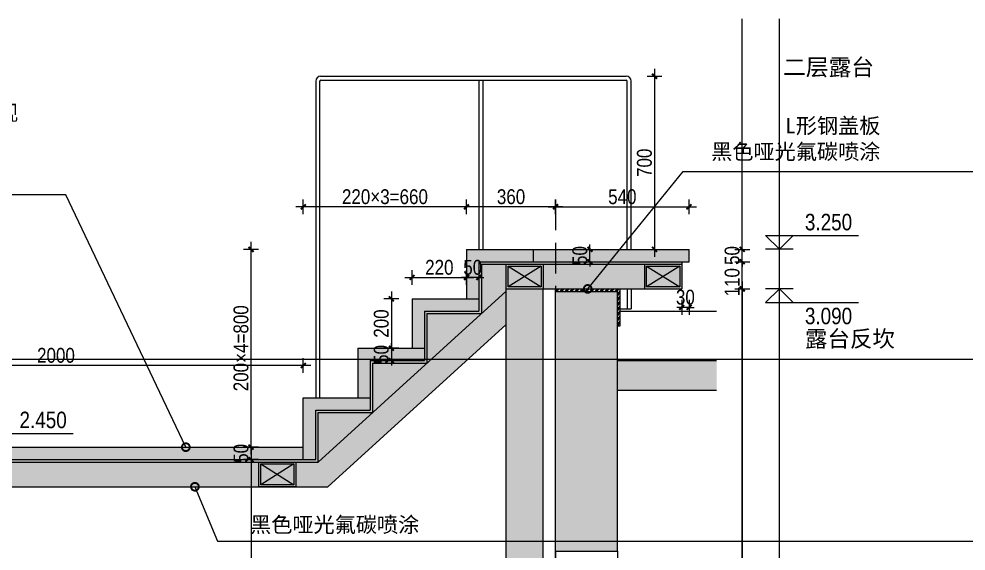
# Model space of a CAD drawing. Extents: x 9928 to 93764, y -101273 to -34887.
# Drawn here: x 80003 to 83833, y -73064 to -70912 of the extents above; entities that cross this region are included whole.
import ezdxf
from ezdxf import colors
from ezdxf.entities.mleader import LeaderData, LeaderLine
from ezdxf.math import Vec2, Vec3

# ---------------------------------------------------------------- set-up
doc = ezdxf.new("R2010")
doc.units = 0
doc.header["$LTSCALE"] = 1000
doc.header["$MEASUREMENT"] = 0
doc.linetypes.add('CENTER', pattern=[2, 1.25, -0.25, 0.25, -0.25])
doc.linetypes.add('DASH', pattern=[0.35, 0.25, -0.1])
for name, color, linetype in [('A', 163, 'CENTER'), ('A-ANNO-DIMS', 6, 'Continuous'), ('A-ANNO-NOTE', 4, 'Continuous'), ('A-ANNO-SYMB', 4, 'Continuous'), ('A-DETL-144', 144, 'Continuous'), ('A-DETL-42', 42, 'Continuous'), ('A-DETL-PATT-251', 251, 'Continuous'), ('A-FLOR-HRAL', 42, 'Continuous'), ('A-FURN-PATT-251', 251, 'Continuous'), ('A-SECT-005', 5, 'Continuous'), ('A-SECT-146', 216, 'Continuous')]:
    doc.layers.add(name, color=color, linetype=linetype)
doc.layers.add('A-ANNO-NPLT', color=250, linetype='Continuous', plot=False)
doc.styles.add('DIM', font='ARIALN.TTF')
doc.styles.add('EN', font='ARIALN.TTF')
doc.dimstyles.new('DIM20', dxfattribs={"dimscale": 20, "dimtxt": 3, "dimasz": 1, "dimexe": 1.5, "dimexo": 1.5, "dimgap": 0.5, "dimtad": 1, "dimdec": 0, "dimzin": 3, "dimdsep": 46, "dimtxsty": 'DIM', "dimblk": 'ARCHTICK', "dimcen": 2.5, "dimdle": 1.5, "dimclrd": 256, "dimclre": 8, "dimclrt": 256, "dimadec": 0, "dimazin": 0, "dimtfac": 1, "dimtdec": 0, "dimtix": 1, "dimtmove": 2, "dimatfit": 3, "dimfxl": 1.5, "dimfxlon": 1, "dimtolj": 1, "dimtzin": 3, "dimlwe": 5, "dimarcsym": 0})

# ---------------------------------------------------------------- blocks, each defined once
blk = doc.blocks.new('TAG-PLAN-ELEV')
blk.add_line((-1.66, 0), (9.6, 0))
for points in [[(-1.66, 0), (0, -1.66), (1.66, 0)], [(1.66, -1.66), (-1.66, -1.66)]]:
    blk.add_lwpolyline(points)
at = {"style": 'EN'}
for tag, p in [('LEVEL', (2.45, 0.65)), ('NAME', (2.45, -2.51))]:
    blk.add_attdef(tag, p, '', height=2, dxfattribs=at)
blk = doc.blocks.new('_ArchTick')
at = {"color": 0, "linetype": 'ByBlock', "const_width": 0.4}
blk.add_lwpolyline([(-0.5, -0.5), (0.5, 0.5)], dxfattribs=at)
blk = doc.blocks.new('*D123')
at = {"layer": 'A-ANNO-DIMS', "lineweight": -2, "transparency": 16777216}
blk.add_line((82927.7, -72034.1), (82927.7, -71864.1), dxfattribs=at)
at = {"layer": 'A-ANNO-DIMS', "color": 8, "lineweight": 5, "transparency": 16777216}
for p, q in [((82897.7, -71894.1), (82957.7, -71894.1)), ((82897.7, -72004.1), (82957.7, -72004.1))]:
    blk.add_line(p, q, dxfattribs=at)
at = {"layer": 'Defpoints', "color": 0, "transparency": 16777216}
for p in [(82712.7, -71894.1), (82927.7, -71894.1), (82682.7, -72004.1)]:
    blk.add_point(p, dxfattribs=at)
at = {"layer": 'A-ANNO-DIMS', "lineweight": -2, "transparency": 16777216, "xscale": 20, "yscale": 20, "zscale": 20}
for p, rotation in [((82927.7, -71894.1), 90), ((82927.7, -72004.1), 270)]:
    blk.add_blockref('_ArchTick', p, dxfattribs=dict(at, rotation=rotation))
at = {"layer": 'A-ANNO-DIMS', "transparency": 16777216, "insert": (82887, -71977.2), "char_height": 60, "attachment_point": 5, "rotation": 90, "style": 'DIM'}
blk.add_mtext('\\A1;110', dxfattribs=at)
blk = doc.blocks.new('*D124')
at = {"layer": 'A-ANNO-DIMS', "color": 8, "lineweight": 5, "transparency": 16777216}
for p, q in [((82897.7, -71844.1), (82957.7, -71844.1)), ((82897.7, -71894.1), (82957.7, -71894.1))]:
    blk.add_line(p, q, dxfattribs=at)
at = {"layer": 'A-ANNO-DIMS', "lineweight": -2, "transparency": 16777216}
for p, q in [((82927.7, -71844.1), (82927.7, -71824.1)), ((82927.7, -71894.1), (82927.7, -71844.1)), ((82927.7, -71894.1), (82927.7, -71914.1))]:
    blk.add_line(p, q, dxfattribs=at)
at = {"layer": 'Defpoints', "color": 0, "transparency": 16777216}
for p in [(82712.7, -71844.1), (82927.7, -71844.1), (82712.7, -71894.1)]:
    blk.add_point(p, dxfattribs=at)
at = {"layer": 'A-ANNO-DIMS', "lineweight": -2, "transparency": 16777216, "xscale": 20, "yscale": 20, "zscale": 20}
for p, rotation in [((82927.7, -71844.1), 270), ((82927.7, -71894.1), 90)]:
    blk.add_blockref('_ArchTick', p, dxfattribs=dict(at, rotation=rotation))
at = {"layer": 'A-ANNO-DIMS', "transparency": 16777216, "insert": (82887, -71869.1), "char_height": 60, "attachment_point": 5, "rotation": 90, "style": 'DIM'}
blk.add_mtext('\\A1;50', dxfattribs=at)
blk = doc.blocks.new('*D125')
at = {"layer": 'A-ANNO-DIMS', "color": 8, "lineweight": 5, "transparency": 16777216}
for p, q in [((82897.7, -72004.1), (82957.7, -72004.1)), ((82897.7, -75094.1), (82957.7, -75094.1))]:
    blk.add_line(p, q, dxfattribs=at)
at = {"layer": 'A-ANNO-DIMS', "lineweight": -2, "transparency": 16777216}
blk.add_line((82927.7, -71974.1), (82927.7, -75124.1), dxfattribs=at)
at = {"layer": 'Defpoints', "color": 0, "transparency": 16777216}
for p in [(82682.7, -72004.1), (82519.1, -75094.1), (82927.7, -75094.1)]:
    blk.add_point(p, dxfattribs=at)
at = {"layer": 'A-ANNO-DIMS', "lineweight": -2, "transparency": 16777216, "xscale": 20, "yscale": 20, "zscale": 20}
for p, rotation in [((82927.7, -72004.1), 90), ((82927.7, -75094.1), 270)]:
    blk.add_blockref('_ArchTick', p, dxfattribs=dict(at, rotation=rotation))
at = {"layer": 'A-ANNO-DIMS', "transparency": 16777216, "insert": (82887, -73549.1), "char_height": 60, "attachment_point": 5, "rotation": 90, "style": 'DIM'}
blk.add_mtext('\\A1;3090', dxfattribs=at)
blk = doc.blocks.new('*D128')
at = {"layer": 'A-ANNO-DIMS', "color": 8, "lineweight": 5, "transparency": 16777216}
for p, q in [((80971.4, -71844.1), (80911.4, -71844.1)), ((80971.4, -72644.1), (80911.4, -72644.1))]:
    blk.add_line(p, q, dxfattribs=at)
at = {"layer": 'A-ANNO-DIMS', "lineweight": -2, "transparency": 16777216}
blk.add_line((80941.4, -72674.1), (80941.4, -71814.1), dxfattribs=at)
at = {"layer": 'Defpoints', "color": 0, "transparency": 16777216}
for p in [(80941.4, -71844.1), (81812.7, -71844.1), (81152.7, -72644.1)]:
    blk.add_point(p, dxfattribs=at)
at = {"layer": 'A-ANNO-DIMS', "lineweight": -2, "transparency": 16777216, "xscale": 20, "yscale": 20, "zscale": 20}
for p, rotation in [((80941.4, -71844.1), 90), ((80941.4, -72644.1), 270)]:
    blk.add_blockref('_ArchTick', p, dxfattribs=dict(at, rotation=rotation))
at = {"layer": 'A-ANNO-DIMS', "transparency": 16777216, "insert": (80900.8, -72244.1), "char_height": 60, "attachment_point": 5, "rotation": 90, "style": 'DIM'}
blk.add_mtext('\\A1;200×4=800', dxfattribs=at)
blk = doc.blocks.new('*D129')
at = {"layer": 'A-ANNO-DIMS', "lineweight": -2, "transparency": 16777216}
blk.add_line((81508.8, -72014.1), (81508.8, -72274.1), dxfattribs=at)
at = {"layer": 'A-ANNO-DIMS', "color": 8, "lineweight": 5, "transparency": 16777216}
for p, q in [((81538.8, -72044.1), (81478.8, -72044.1)), ((81538.8, -72244.1), (81478.8, -72244.1))]:
    blk.add_line(p, q, dxfattribs=at)
at = {"layer": 'Defpoints', "color": 0, "transparency": 16777216}
for p in [(81592.7, -72044.1), (81508.8, -72244.1), (81592.7, -72244.1)]:
    blk.add_point(p, dxfattribs=at)
at = {"layer": 'A-ANNO-DIMS', "lineweight": -2, "transparency": 16777216, "xscale": 20, "yscale": 20, "zscale": 20}
for p, rotation in [((81508.8, -72044.1), 90), ((81508.8, -72244.1), 270)]:
    blk.add_blockref('_ArchTick', p, dxfattribs=dict(at, rotation=rotation))
at = {"layer": 'A-ANNO-DIMS', "transparency": 16777216, "insert": (81468.1, -72144.1), "char_height": 60, "attachment_point": 5, "rotation": 90, "style": 'DIM'}
blk.add_mtext('\\A1;200', dxfattribs=at)
blk = doc.blocks.new('*D130')
at = {"layer": 'A-ANNO-DIMS', "color": 8, "lineweight": 5, "transparency": 16777216}
for p, q in [((81592.7, -71987.7), (81592.7, -71927.7)), ((81812.7, -71987.7), (81812.7, -71927.7))]:
    blk.add_line(p, q, dxfattribs=at)
at = {"layer": 'A-ANNO-DIMS', "lineweight": -2, "transparency": 16777216}
blk.add_line((81562.7, -71957.7), (81842.7, -71957.7), dxfattribs=at)
at = {"layer": 'Defpoints', "color": 0, "transparency": 16777216}
for p in [(81812.7, -71957.7), (81592.7, -72044.1), (81812.7, -72044.1)]:
    blk.add_point(p, dxfattribs=at)
at = {"layer": 'A-ANNO-DIMS', "lineweight": -2, "transparency": 16777216, "xscale": 20, "yscale": 20, "zscale": 20, "rotation": 180}
blk.add_blockref('_ArchTick', (81592.7, -71957.7), dxfattribs=at)
at = {"layer": 'A-ANNO-DIMS', "lineweight": -2, "transparency": 16777216, "xscale": 20, "yscale": 20, "zscale": 20}
blk.add_blockref('_ArchTick', (81812.7, -71957.7), dxfattribs=at)
at = {"layer": 'A-ANNO-DIMS', "transparency": 16777216, "insert": (81702.7, -71917.1), "char_height": 60, "attachment_point": 5, "style": 'DIM'}
blk.add_mtext('\\A1;220', dxfattribs=at)
blk = doc.blocks.new('*D35')
at = {"layer": 'A-ANNO-DIMS', "color": 8, "lineweight": 5, "transparency": 16777216}
for p, q in [((80971.4, -72694.1), (80911.4, -72694.1)), ((80971.4, -75044.1), (80911.4, -75044.1))]:
    blk.add_line(p, q, dxfattribs=at)
at = {"layer": 'A-ANNO-DIMS', "lineweight": -2, "transparency": 16777216}
blk.add_line((80941.4, -72664.1), (80941.4, -75074.1), dxfattribs=at)
at = {"layer": 'Defpoints', "color": 0, "transparency": 16777216}
for p in [(81152.7, -72694.1), (80941.4, -75044.1), (81152.7, -75044.1)]:
    blk.add_point(p, dxfattribs=at)
at = {"layer": 'A-ANNO-DIMS', "lineweight": -2, "transparency": 16777216, "xscale": 20, "yscale": 20, "zscale": 20}
for p, rotation in [((80941.4, -72694.1), 90), ((80941.4, -75044.1), 270)]:
    blk.add_blockref('_ArchTick', p, dxfattribs=dict(at, rotation=rotation))
at = {"layer": 'A-ANNO-DIMS', "transparency": 16777216, "insert": (80900.8, -73869.1), "char_height": 60, "attachment_point": 5, "rotation": 90, "style": 'DIM'}
blk.add_mtext('\\A1;2350', dxfattribs=at)
blk = doc.blocks.new('*D132')
at = {"layer": 'A-ANNO-DIMS', "color": 8, "lineweight": 5, "transparency": 16777216}
for p, q in [((82172.7, -71702.2), (82172.7, -71642.2)), ((82712.7, -71702.2), (82712.7, -71642.2))]:
    blk.add_line(p, q, dxfattribs=at)
at = {"layer": 'A-ANNO-DIMS', "lineweight": -2, "transparency": 16777216}
blk.add_line((82142.7, -71672.2), (82742.7, -71672.2), dxfattribs=at)
at = {"layer": 'Defpoints', "color": 0, "transparency": 16777216}
for p in [(82712.7, -71672.2), (82712.7, -71844.1), (82172.7, -72004.1)]:
    blk.add_point(p, dxfattribs=at)
at = {"layer": 'A-ANNO-DIMS', "lineweight": -2, "transparency": 16777216, "xscale": 20, "yscale": 20, "zscale": 20, "rotation": 180}
blk.add_blockref('_ArchTick', (82172.7, -71672.2), dxfattribs=at)
at = {"layer": 'A-ANNO-DIMS', "lineweight": -2, "transparency": 16777216, "xscale": 20, "yscale": 20, "zscale": 20}
blk.add_blockref('_ArchTick', (82712.7, -71672.2), dxfattribs=at)
at = {"layer": 'A-ANNO-DIMS', "transparency": 16777216, "insert": (82442.7, -71631.6), "char_height": 60, "attachment_point": 5, "style": 'DIM'}
blk.add_mtext('\\A1;540', dxfattribs=at)
blk = doc.blocks.new('*D133')
at = {"layer": 'A-ANNO-DIMS', "color": 8, "lineweight": 5, "transparency": 16777216}
for p, q in [((81812.7, -71702.2), (81812.7, -71642.2)), ((82172.7, -71702.2), (82172.7, -71642.2))]:
    blk.add_line(p, q, dxfattribs=at)
at = {"layer": 'A-ANNO-DIMS', "lineweight": -2, "transparency": 16777216}
blk.add_line((82202.7, -71672.2), (81782.7, -71672.2), dxfattribs=at)
at = {"layer": 'Defpoints', "color": 0, "transparency": 16777216}
for p in [(81812.7, -71672.2), (81812.7, -71844.1), (82172.7, -71844.1)]:
    blk.add_point(p, dxfattribs=at)
at = {"layer": 'A-ANNO-DIMS', "lineweight": -2, "transparency": 16777216, "xscale": 20, "yscale": 20, "zscale": 20, "rotation": 180}
blk.add_blockref('_ArchTick', (81812.7, -71672.2), dxfattribs=at)
at = {"layer": 'A-ANNO-DIMS', "lineweight": -2, "transparency": 16777216, "xscale": 20, "yscale": 20, "zscale": 20}
blk.add_blockref('_ArchTick', (82172.7, -71672.2), dxfattribs=at)
at = {"layer": 'A-ANNO-DIMS', "transparency": 16777216, "insert": (81992.7, -71631.6), "char_height": 60, "attachment_point": 5, "style": 'DIM'}
blk.add_mtext('\\A1;360', dxfattribs=at)
blk = doc.blocks.new('*D134')
at = {"layer": 'A-ANNO-DIMS', "color": 8, "lineweight": 5, "transparency": 16777216}
for p, q in [((81152.7, -71702.2), (81152.7, -71642.2)), ((81812.7, -71702.2), (81812.7, -71642.2))]:
    blk.add_line(p, q, dxfattribs=at)
at = {"layer": 'A-ANNO-DIMS', "lineweight": -2, "transparency": 16777216}
blk.add_line((81842.7, -71672.2), (81122.7, -71672.2), dxfattribs=at)
at = {"layer": 'Defpoints', "color": 0, "transparency": 16777216}
for p in [(81152.7, -71672.2), (81812.7, -71844.1), (81152.7, -72444.1)]:
    blk.add_point(p, dxfattribs=at)
at = {"layer": 'A-ANNO-DIMS', "lineweight": -2, "transparency": 16777216, "xscale": 20, "yscale": 20, "zscale": 20, "rotation": 180}
blk.add_blockref('_ArchTick', (81152.7, -71672.2), dxfattribs=at)
at = {"layer": 'A-ANNO-DIMS', "lineweight": -2, "transparency": 16777216, "xscale": 20, "yscale": 20, "zscale": 20}
blk.add_blockref('_ArchTick', (81812.7, -71672.2), dxfattribs=at)
at = {"layer": 'A-ANNO-DIMS', "transparency": 16777216, "insert": (81482.7, -71631.6), "char_height": 60, "attachment_point": 5, "style": 'DIM'}
blk.add_mtext('\\A1;220×3=660', dxfattribs=at)
blk = doc.blocks.new('*D135')
at = {"layer": 'A-ANNO-DIMS', "color": 8, "lineweight": 5, "transparency": 16777216}
for p, q in [((79152.2, -72343.7), (79152.2, -72283.7)), ((81152.7, -72343.7), (81152.7, -72283.7))]:
    blk.add_line(p, q, dxfattribs=at)
at = {"layer": 'A-ANNO-DIMS', "lineweight": -2, "transparency": 16777216}
blk.add_line((81182.7, -72313.7), (79122.2, -72313.7), dxfattribs=at)
at = {"layer": 'Defpoints', "color": 0, "transparency": 16777216}
for p in [(79152.2, -72313.7), (81152.7, -72444.1), (79152.2, -72644.1)]:
    blk.add_point(p, dxfattribs=at)
at = {"layer": 'A-ANNO-DIMS', "lineweight": -2, "transparency": 16777216, "xscale": 20, "yscale": 20, "zscale": 20, "rotation": 180}
blk.add_blockref('_ArchTick', (79152.2, -72313.7), dxfattribs=at)
at = {"layer": 'A-ANNO-DIMS', "lineweight": -2, "transparency": 16777216, "xscale": 20, "yscale": 20, "zscale": 20}
blk.add_blockref('_ArchTick', (81152.7, -72313.7), dxfattribs=at)
at = {"layer": 'A-ANNO-DIMS', "transparency": 16777216, "insert": (80152.4, -72273.1), "char_height": 60, "attachment_point": 5, "style": 'DIM'}
blk.add_mtext('\\A1;2000', dxfattribs=at)
blk = doc.blocks.new('*D137')
at = {"layer": 'A-ANNO-DIMS', "color": 8, "lineweight": 5, "transparency": 16777216}
for p, q in [((82281.8, -71844.1), (82341.8, -71844.1)), ((82281.8, -71894.1), (82341.8, -71894.1))]:
    blk.add_line(p, q, dxfattribs=at)
at = {"layer": 'A-ANNO-DIMS', "lineweight": -2, "transparency": 16777216}
for p, q in [((82311.8, -71844.1), (82311.8, -71824.1)), ((82311.8, -71894.1), (82311.8, -71844.1)), ((82311.8, -71894.1), (82311.8, -71914.1))]:
    blk.add_line(p, q, dxfattribs=at)
at = {"layer": 'Defpoints', "color": 0, "transparency": 16777216}
for p in [(82172.7, -71844.1), (82311.8, -71844.1), (82172.7, -71894.1)]:
    blk.add_point(p, dxfattribs=at)
at = {"layer": 'A-ANNO-DIMS', "lineweight": -2, "transparency": 16777216, "xscale": 20, "yscale": 20, "zscale": 20}
for p, rotation in [((82311.8, -71844.1), 270), ((82311.8, -71894.1), 90)]:
    blk.add_blockref('_ArchTick', p, dxfattribs=dict(at, rotation=rotation))
at = {"layer": 'A-ANNO-DIMS', "transparency": 16777216, "insert": (82271.1, -71869.1), "char_height": 60, "attachment_point": 5, "rotation": 90, "style": 'DIM'}
blk.add_mtext('\\A1;50', dxfattribs=at)
blk = doc.blocks.new('*D138')
at = {"layer": 'A-ANNO-DIMS', "color": 8, "lineweight": 5, "transparency": 16777216}
for p, q in [((81812.7, -71927.7), (81812.7, -71987.7)), ((81862.7, -71927.7), (81862.7, -71987.7))]:
    blk.add_line(p, q, dxfattribs=at)
at = {"layer": 'A-ANNO-DIMS', "lineweight": -2, "transparency": 16777216}
for p, q in [((81812.7, -71957.7), (81792.7, -71957.7)), ((81862.7, -71957.7), (81812.7, -71957.7)), ((81862.7, -71957.7), (81882.7, -71957.7))]:
    blk.add_line(p, q, dxfattribs=at)
at = {"layer": 'Defpoints', "color": 0, "transparency": 16777216}
for p in [(81812.7, -71894.1), (81862.7, -71894.1), (81812.7, -71957.7)]:
    blk.add_point(p, dxfattribs=at)
at = {"layer": 'A-ANNO-DIMS', "lineweight": -2, "transparency": 16777216, "xscale": 20, "yscale": 20, "zscale": 20}
blk.add_blockref('_ArchTick', (81812.7, -71957.7), dxfattribs=at)
at = {"layer": 'A-ANNO-DIMS', "lineweight": -2, "transparency": 16777216, "xscale": 20, "yscale": 20, "zscale": 20, "rotation": 180}
blk.add_blockref('_ArchTick', (81862.7, -71957.7), dxfattribs=at)
at = {"layer": 'A-ANNO-DIMS', "transparency": 16777216, "insert": (81837.7, -71917.1), "char_height": 60, "attachment_point": 5, "style": 'DIM'}
blk.add_mtext('\\A1;50', dxfattribs=at)
blk = doc.blocks.new('*D139')
at = {"layer": 'A-ANNO-DIMS', "lineweight": -2, "transparency": 16777216}
for p, q in [((81508.8, -72244.1), (81508.8, -72224.1)), ((81508.8, -72244.1), (81508.8, -72294.1)), ((81508.8, -72294.1), (81508.8, -72314.1))]:
    blk.add_line(p, q, dxfattribs=at)
at = {"layer": 'A-ANNO-DIMS', "color": 8, "lineweight": 5, "transparency": 16777216}
for p, q in [((81538.8, -72244.1), (81478.8, -72244.1)), ((81538.8, -72294.1), (81478.8, -72294.1))]:
    blk.add_line(p, q, dxfattribs=at)
at = {"layer": 'Defpoints', "color": 0, "transparency": 16777216}
for p in [(81592.7, -72244.1), (81508.8, -72294.1), (81592.7, -72294.1)]:
    blk.add_point(p, dxfattribs=at)
at = {"layer": 'A-ANNO-DIMS', "lineweight": -2, "transparency": 16777216, "xscale": 20, "yscale": 20, "zscale": 20}
for p, rotation in [((81508.8, -72244.1), 270), ((81508.8, -72294.1), 90)]:
    blk.add_blockref('_ArchTick', p, dxfattribs=dict(at, rotation=rotation))
at = {"layer": 'A-ANNO-DIMS', "transparency": 16777216, "insert": (81468.1, -72269.1), "char_height": 60, "attachment_point": 5, "rotation": 90, "style": 'DIM'}
blk.add_mtext('\\A1;50', dxfattribs=at)
blk = doc.blocks.new('*D30')
at = {"layer": 'A-ANNO-DIMS', "color": 8, "lineweight": 5, "transparency": 16777216}
for p, q in [((80971.4, -72644.1), (80911.4, -72644.1)), ((80971.4, -72694.1), (80911.4, -72694.1))]:
    blk.add_line(p, q, dxfattribs=at)
at = {"layer": 'A-ANNO-DIMS', "lineweight": -2, "transparency": 16777216}
for p, q in [((80941.4, -72644.1), (80941.4, -72624.1)), ((80941.4, -72644.1), (80941.4, -72694.1)), ((80941.4, -72694.1), (80941.4, -72714.1))]:
    blk.add_line(p, q, dxfattribs=at)
at = {"layer": 'Defpoints', "color": 0, "transparency": 16777216}
for p in [(81152.7, -72644.1), (80941.4, -72694.1), (81152.7, -72694.1)]:
    blk.add_point(p, dxfattribs=at)
at = {"layer": 'A-ANNO-DIMS', "lineweight": -2, "transparency": 16777216, "xscale": 20, "yscale": 20, "zscale": 20}
for p, rotation in [((80941.4, -72644.1), 270), ((80941.4, -72694.1), 90)]:
    blk.add_blockref('_ArchTick', p, dxfattribs=dict(at, rotation=rotation))
at = {"layer": 'A-ANNO-DIMS', "transparency": 16777216, "insert": (80900.8, -72669.1), "char_height": 60, "attachment_point": 5, "rotation": 90, "style": 'DIM'}
blk.add_mtext('\\A1;50', dxfattribs=at)
blk = doc.blocks.new('*D113')
at = {"layer": 'A-ANNO-DIMS', "lineweight": -2, "transparency": 16777216}
for p, q in [((82682.7, -72078.6), (82662.7, -72078.6)), ((82712.7, -72078.6), (82682.7, -72078.6)), ((82712.7, -72078.6), (82732.7, -72078.6))]:
    blk.add_line(p, q, dxfattribs=at)
at = {"layer": 'A-ANNO-DIMS', "color": 8, "lineweight": 5, "transparency": 16777216}
for p, q in [((82682.7, -72048.6), (82682.7, -72108.6)), ((82712.7, -72048.6), (82712.7, -72108.6))]:
    blk.add_line(p, q, dxfattribs=at)
at = {"layer": 'Defpoints', "color": 0, "transparency": 16777216}
for p in [(82682.7, -71894.1), (82712.7, -71894.1), (82682.7, -72078.6)]:
    blk.add_point(p, dxfattribs=at)
at = {"layer": 'A-ANNO-DIMS', "lineweight": -2, "transparency": 16777216, "xscale": 20, "yscale": 20, "zscale": 20}
blk.add_blockref('_ArchTick', (82682.7, -72078.6), dxfattribs=at)
at = {"layer": 'A-ANNO-DIMS', "lineweight": -2, "transparency": 16777216, "xscale": 20, "yscale": 20, "zscale": 20, "rotation": 180}
blk.add_blockref('_ArchTick', (82712.7, -72078.6), dxfattribs=at)
at = {"layer": 'A-ANNO-DIMS', "transparency": 16777216, "insert": (82697.7, -72037.9), "char_height": 60, "attachment_point": 5, "style": 'DIM'}
blk.add_mtext('\\A1;30', dxfattribs=at)
blk = doc.blocks.new('*D115')
at = {"layer": 'A-ANNO-DIMS', "lineweight": -2, "transparency": 16777216}
blk.add_line((82572.9, -71114.1), (82572.9, -71874.1), dxfattribs=at)
at = {"layer": 'A-ANNO-DIMS', "color": 8, "lineweight": 5, "transparency": 16777216}
for p, q in [((82542.9, -71144.1), (82602.9, -71144.1)), ((82542.9, -71844.1), (82602.9, -71844.1))]:
    blk.add_line(p, q, dxfattribs=at)
at = {"layer": 'Defpoints', "color": 0, "transparency": 16777216}
for p in [(82458.7, -71144.1), (82458.7, -71844.1), (82572.9, -71844.1)]:
    blk.add_point(p, dxfattribs=at)
at = {"layer": 'A-ANNO-DIMS', "lineweight": -2, "transparency": 16777216, "xscale": 20, "yscale": 20, "zscale": 20}
for p, rotation in [((82572.9, -71144.1), 90), ((82572.9, -71844.1), 270)]:
    blk.add_blockref('_ArchTick', p, dxfattribs=dict(at, rotation=rotation))
at = {"layer": 'A-ANNO-DIMS', "transparency": 16777216, "insert": (82532.3, -71494.1), "char_height": 60, "attachment_point": 5, "rotation": 90, "style": 'DIM'}
blk.add_mtext('\\A1;700', dxfattribs=at)
blk = doc.blocks.new('_DotSmall')
at = {"color": 0, "linetype": 'ByBlock', "const_width": 0.5}
blk.add_lwpolyline([(-0.0625, 0, 1), (0.0625, 0, 1)], format="xyb", close=True, dxfattribs=at)

msp = doc.modelspace()

# ---------------------------------------------------------------- hatches: boundary and pattern name
at = {"layer": 'A-DETL-PATT-251'}
h = msp.add_hatch(dxfattribs=at)
h.set_pattern_fill('ANSI32', color=256, scale=3)
h.set_pattern_definition([(45, (-30859.563, 8767.145), (-10.1027881, 10.1027881), []), (45, (-30852.828, 8767.145), (-10.1027881, 10.1027881), [])])
h.paths.add_polyline_path([(82172.7, -72004.1), (82432.7, -72004.1), (82432.7, -72154.1), (82422.7, -72154.1), (82422.7, -72014.1), (82172.7, -72014.1)])
at = {"layer": 'A-FURN-PATT-251'}
h = msp.add_hatch(color=253, dxfattribs=at)
h.dxf.hatch_style = 1
h.paths.add_polyline_path([(82712.7, -71844.1), (82712.7, -71894.1), (81862.7, -71894.1), (81862.7, -72094.1), (81642.7, -72094.1), (81642.7, -72294.1), (81422.7, -72294.1), (81422.7, -72494.1), (81202.7, -72494.1), (81202.7, -72694.1), (81152.7, -72694.1), (81152.7, -72444.1), (81372.7, -72444.1), (81372.7, -72244.1), (81592.7, -72244.1), (81592.7, -72044.1), (81812.7, -72044.1), (81812.7, -71844.1)])
h = msp.add_hatch(color=256, dxfattribs=at)
h.dxf.hatch_style = 1
h.paths.add_polyline_path([(78392.7, -73294.1), (78392.7, -73494.1), (78402.7, -73494.1), (78402.7, -73304.1), (78622.7, -73304.1), (78622.7, -73104.1), (78842.7, -73104.1), (78842.7, -72904.1), (79612.4, -72904.1), (79612.4, -72704.1), (81212.7, -72704.1), (81212.7, -72504.1), (81432.7, -72504.1), (81432.7, -72304.1), (81652.7, -72304.1), (81652.7, -72104.1), (81872.7, -72104.1), (81872.7, -71904.1), (82682.7, -71904.1), (82682.7, -71894.1), (81862.7, -71894.1), (81862.7, -72094.1), (81642.7, -72094.1), (81642.7, -72294.1), (81422.7, -72294.1), (81422.7, -72494.1), (81202.7, -72494.1), (81202.7, -72694.1), (79602.4, -72694.1), (79602.4, -72894.1), (78832.7, -72894.1), (78832.7, -73094.1), (78612.7, -73094.1), (78612.7, -73294.1)])
h = msp.add_hatch(color=256, dxfattribs=at)
h.dxf.hatch_style = 1
h.paths.add_polyline_path([(82682.7, -71904.1), (82682.7, -72004.1), (82122.7, -72004.1), (81972.7, -72004.1), (81972.7, -72148.4), (81251.3, -72804.1), (79802.7, -72804.1), (79802.7, -73004.1), (79302.7, -73004.1), (79302.7, -75294.1), (79172, -75294.1), (79170, -75246.9), (79152.7, -75294.1), (79152.7, -72904.1), (79612.4, -72904.1), (79612.4, -72704.1), (81212.7, -72704.1), (81212.7, -72504.1), (81432.7, -72504.1), (81432.7, -72304.1), (81652.7, -72304.1), (81652.7, -72104.1), (81872.7, -72104.1), (81872.7, -71904.1)])
h = msp.add_hatch(color=256, dxfattribs=at)
h.dxf.hatch_style = 1
h.paths.add_polyline_path([(82122.7, -75294.1), (82122.7, -72004.1), (81972.7, -72004.1), (81972.7, -75294.1), (82028.3, -75294.1), (82030.3, -75341.4), (82065, -75246.9), (82067, -75294.1)])
h = msp.add_hatch(color=256, dxfattribs=at)
h.dxf.hatch_style = 1
h.paths.add_polyline_path([(82172.7, -73434.1), (82422.7, -73434.1), (82422.7, -75409.3), (82315.8, -75448.5), (82297.7, -75404.7), (82297.7, -75505.5), (82279.5, -75461.8), (82172.7, -75500.9)])
h.paths.add_polyline_path([(82823.6, -72414.1), (82823.6, -72294.1), (82422.7, -72294.1), (82422.7, -72014.1), (82172.7, -72014.1), (82172.7, -73064.1), (82422.7, -73064.1), (82422.7, -72414.1)])
h = msp.add_hatch(color=253, dxfattribs=at)
h.dxf.hatch_style = 1
h.paths.add_polyline_path([(81152.7, -72644.1), (79552.4, -72644.1), (79552.4, -72844.1), (79602.4, -72844.1), (79602.4, -72694.1), (81152.7, -72694.1)])

# ---------------------------------------------------------------- linework, layer by layer
at = {"layer": 'A', "ltscale": 0.3}
msp.add_line((82172.7, -75791.2), (82172.7, -72004.1), dxfattribs=at)
at = {"layer": 'A-ANNO-DIMS', "linetype": 'DASH', "ltscale": 0.5}
msp.add_line((82172.7, -71642.2), (82172.7, -72004.1), dxfattribs=at)
at = {"layer": 'A-ANNO-NPLT'}
for p, q in [((82927.7, -75124.1), (82927.7, -70912.4)), ((83077.7, -75124.1), (83077.7, -70912.4))]:
    msp.add_line(p, q, dxfattribs=at)
at = {"layer": 'A-DETL-144'}
for p, q in [((81862.7, -71894.1), (81862.7, -72094.1)), ((81862.7, -71894.1), (82682.7, -71894.1)), ((81872.7, -71904.1), (81872.7, -72104.1)), ((81872.7, -71904.1), (82682.7, -71904.1)), ((81972.7, -75294.1), (81972.7, -71904.1)), ((82122.7, -71904.1), (82122.7, -72004.1)), ((82532.7, -71904.1), (82532.7, -72004.1)), ((82682.7, -71894.1), (82682.7, -71904.1)), ((82682.7, -71904.1), (82682.7, -72004.1)), ((82682.7, -71904.1), (82682.7, -72004.1)), ((81972.7, -72004.1), (82172.7, -72004.1)), ((82122.7, -75294.1), (82122.7, -72004.1)), ((82172.7, -72004.1), (82422.7, -72004.1)), ((82172.7, -72004.1), (82172.7, -72014.1)), ((82422.7, -72004.1), (82682.7, -72004.1)), ((82432.7, -72004.1), (82432.7, -72154.1)), ((81212.7, -72704.1), (81972.7, -72013.2)), ((81642.7, -72094.1), (81642.7, -72294.1)), ((81642.7, -72094.1), (81862.7, -72094.1)), ((81652.7, -72104.1), (81652.7, -72304.1)), ((81652.7, -72104.1), (81872.7, -72104.1)), ((81251.3, -72804.1), (81972.7, -72148.4)), ((82432.7, -72154.1), (82422.7, -72154.1)), ((81422.7, -72294.1), (81422.7, -72494.1)), ((81422.7, -72294.1), (81642.7, -72294.1)), ((81432.7, -72304.1), (81432.7, -72504.1)), ((81432.7, -72304.1), (81652.7, -72304.1)), ((81202.7, -72694.1), (81202.7, -72494.1)), ((81202.7, -72494.1), (81422.7, -72494.1)), ((81212.7, -72704.1), (81212.7, -72504.1)), ((81212.7, -72504.1), (81432.7, -72504.1)), ((79602.4, -72694.1), (81202.7, -72694.1)), ((79612.4, -72704.1), (81212.7, -72704.1)), ((79952.7, -72804.1), (81251.3, -72804.1))]:
    msp.add_line(p, q, dxfattribs=at)
for points in [[(81980.7, -71912.1), (82114.7, -71912.1), (82114.7, -71996.1), (81980.7, -71996.1)], [(82540.7, -71912.1), (82674.7, -71912.1), (82674.7, -71996.1), (82540.7, -71996.1)], [(80972.7, -72704.1), (81122.7, -72704.1), (81122.7, -72804.1), (80972.7, -72804.1)], [(80980.7, -72712.1), (81114.7, -72712.1), (81114.7, -72796.1), (80980.7, -72796.1)]]:
    msp.add_lwpolyline(points, close=True, dxfattribs=at)
at = {"layer": 'A-DETL-42'}
for p, q in [((82172.7, -73064.1), (82172.7, -73434.1)), ((82422.7, -73064.1), (82422.7, -73434.1))]:
    msp.add_line(p, q, dxfattribs=at)
at = {"layer": 'A-FLOR-HRAL', "color": 1}
for p, q in [((81222.7, -71144.1), (82458.7, -71144.1)), ((81223.7, -71160.1), (82457.7, -71160.1)), ((81862.7, -71160.1), (81862.7, -71844.1)), ((81878.7, -71160.1), (81878.7, -71844.1)), ((81202.7, -71164.1), (81202.7, -72444.1)), ((81218.7, -71165.1), (81218.7, -72444.1)), ((82462.7, -71844.1), (82462.7, -71165.1)), ((82478.7, -71844.1), (82478.7, -71164.1)), ((82462.7, -72004.1), (82462.7, -72084.1)), ((82478.7, -72004.1), (82478.7, -72084.1)), ((82432.7, -72084.1), (82478.7, -72084.1))]:
    msp.add_line(p, q, dxfattribs=at)
for centre, radius, start, end in [((81222.7, -71164.1), 20, 90, 180), ((81223.7, -71165.1), 5, 90, 180), ((82457.7, -71165.1), 5, 0, 90), ((82458.7, -71164.1), 20, 0, 90)]:
    msp.add_arc(centre, radius, start, end, dxfattribs=at)
at = {"layer": 'A-FURN-PATT-251', "color": 250}
for p, q in [((81980.7, -71912.1), (82114.7, -71996.1)), ((82114.7, -71912.1), (81980.7, -71996.1)), ((82540.7, -71912.1), (82674.7, -71996.1)), ((82674.7, -71912.1), (82540.7, -71996.1)), ((80980.7, -72712.1), (81114.7, -72796.1)), ((81114.7, -72712.1), (80980.7, -72796.1))]:
    msp.add_line(p, q, dxfattribs=at)
at = {"layer": 'A-SECT-005'}
for p, q in [((82172.7, -72014.1), (82422.7, -72014.1)), ((82172.7, -73064.1), (82172.7, -72014.1)), ((82422.7, -73064.1), (82422.7, -72014.1)), ((82432.7, -72094.1), (82823.6, -72094.1)), ((82422.7, -72294.1), (82823.6, -72294.1)), ((82422.7, -72414.1), (82823.6, -72414.1)), ((82172.7, -73064.1), (82422.7, -73064.1))]:
    msp.add_line(p, q, dxfattribs=at)
at = {"layer": 'A-SECT-146'}
for p, q in [((81812.7, -71844.1), (81812.7, -72044.1)), ((81812.7, -71844.1), (82712.7, -71844.1)), ((82082.7, -71844.1), (82082.7, -71894.1)), ((82712.7, -71894.1), (82712.7, -71844.1)), ((82682.7, -71894.1), (82712.7, -71894.1)), ((81592.7, -72044.1), (81592.7, -72244.1)), ((81592.7, -72044.1), (81862.7, -72044.1)), ((81372.7, -72244.1), (81372.7, -72444.1)), ((81372.7, -72244.1), (81642.7, -72244.1)), ((81152.7, -72694.1), (81152.7, -72444.1)), ((81152.7, -72444.1), (81422.7, -72444.1)), ((79552.4, -72644.1), (81152.7, -72644.1))]:
    msp.add_line(p, q, dxfattribs=at)

# ---------------------------------------------------------------- block references
at = {"layer": 'A-ANNO-NOTE'}
ref = msp.add_blockref('TAG-PLAN-ELEV', (83077.7, -71788.7), dxfattribs=dict(at, xscale=33.33333333286359, yscale=33.33333333286359, zscale=33.33333333286359))
ref.add_attrib('LEVEL', '3.250', (83181, -71767.2), dxfattribs={"layer": '0', "height": 66.67, "style": 'EN'})
ref = msp.add_blockref('TAG-PLAN-ELEV', (83077.7, -72059.6), dxfattribs=dict(at, xscale=-33.33333333286359, yscale=33.33333333286359, zscale=33.33333333286359, rotation=180))
ref.add_attrib('LEVEL', '3.090', (83181, -72146.9), dxfattribs={"layer": '0', "height": 66.67, "style": 'EN'})
ref.add_attrib('NAME', '露台反坎', (83181.4, -72238.8), dxfattribs={"layer": '0', "height": 66.67, "style": 'EN'})
ref = msp.add_blockref('TAG-PLAN-ELEV', (79901.6, -72588.7), dxfattribs=dict(at, xscale=33.3333333328067, yscale=33.3333333328067, zscale=33.3333333328067))
ref.add_attrib('LEVEL', '2.450', (80004.9, -72567.2), dxfattribs={"layer": '0', "height": 66.67, "style": 'EN'})

# ---------------------------------------------------------------- texts
at = {"layer": 'A-ANNO-NOTE', "insert": (83092.5, -71073.5), "char_height": 67.5, "width": 385.48, "attachment_point": 1, "style": 'DIM'}
msp.add_mtext('{\\fSimSun|b0|i0|c134|p2;二层露台}', dxfattribs=at)

# ---------------------------------------------------------------- dimensions: what is measured, and where the dimension line sits
at = {"layer": 'A-ANNO-DIMS', "color": 6}
for base, p1, p2, picture, middle in [((82572.9, -71844.1), (82458.7, -71144.1), (82458.7, -71844.1), '*D115', (82532.3, -71494.1)), ((82311.8, -71844.1), (82172.7, -71894.1), (82172.7, -71844.1), '*D137', (82271.1, -71869.1)), ((81508.8, -72244.1), (81592.7, -72044.1), (81592.7, -72244.1), '*D129', (81468.1, -72144.1)), ((81508.8, -72294.1), (81592.7, -72244.1), (81592.7, -72294.1), '*D139', (81468.1, -72269.1)), ((80941.4, -72694.1), (81152.7, -72644.1), (81152.7, -72694.1), '*D30', (80900.8, -72669.1)), ((80941.4, -75044.1), (81152.7, -72694.1), (81152.7, -75044.1), '*D35', (80900.8, -73869.1))]:
    dim = msp.add_linear_dim(base=base, p1=p1, p2=p2, angle=90, dimstyle='DIM20', dxfattribs=at)
    dim.commit()
    dim.dimension.update_dxf_attribs({"geometry": picture, "text_midpoint": middle})
dim = msp.add_linear_dim(base=(81152.7, -71672.2), p1=(81812.7, -71844.1), p2=(81152.7, -72444.1), text='220×3=<>', dimstyle='DIM20', dxfattribs=at)
dim.commit()
dim.dimension.update_dxf_attribs({"geometry": '*D134', "text_midpoint": (81482.7, -71631.6)})
for base, p1, p2, picture, middle in [((81812.7, -71672.2), (82172.7, -71844.1), (81812.7, -71844.1), '*D133', (81992.7, -71631.6)), ((82712.7, -71672.2), (82172.7, -72004.1), (82712.7, -71844.1), '*D132', (82442.7, -71631.6)), ((81812.7, -71957.7), (81592.7, -72044.1), (81812.7, -72044.1), '*D130', (81702.7, -71917.1)), ((81812.7, -71957.7), (81862.7, -71894.1), (81812.7, -71894.1), '*D138', (81837.7, -71917.1)), ((82682.7, -72078.6), (82712.7, -71894.1), (82682.7, -71894.1), '*D113', (82697.7, -72037.9)), ((79152.1954, -72313.7103), (81152.6789, -72444.1445), (79152.1954, -72644.1445), '*D135', (80152.4372, -72273.076))]:
    dim = msp.add_linear_dim(base=base, p1=p1, p2=p2, dimstyle='DIM20', dxfattribs=at)
    dim.commit()
    dim.dimension.update_dxf_attribs({"geometry": picture, "text_midpoint": middle})
dim = msp.add_linear_dim(base=(80941.4, -71844.1), p1=(81152.7, -72644.1), p2=(81812.7, -71844.1), angle=90, text='200×4=<>', dimstyle='DIM20', dxfattribs=at)
dim.commit()
dim.dimension.update_dxf_attribs({"geometry": '*D128', "text_midpoint": (80900.8, -72244.1)})
at = {"layer": 'A-ANNO-DIMS', "color": 1}
for base, p1, p2, picture, middle in [((82927.7, -71844.1), (82712.7, -71894.1), (82712.7, -71844.1), '*D124', (82887, -71869.1)), ((82927.7, -75094.1), (82682.7, -72004.1), (82519.1, -75094.1), '*D125', (82887, -73549.1))]:
    dim = msp.add_linear_dim(base=base, p1=p1, p2=p2, angle=90, dimstyle='DIM20', dxfattribs=at)
    dim.commit()
    dim.dimension.update_dxf_attribs({"geometry": picture, "text_midpoint": middle})
dim = msp.add_linear_dim(base=(82927.7, -71894.1), p1=(82682.7, -72004.1), p2=(82712.7, -71894.1), angle=90, dimstyle='DIM20', dxfattribs=at)
dim.commit()
dim.dimension.update_dxf_attribs({"geometry": '*D123', "text_midpoint": (82887, -71977.2), "dimtype": 160})

# ---------------------------------------------------------------- leaders
at = {"layer": 'A-ANNO-SYMB'}
ml = msp.add_multileader_mtext('Standard', dxfattribs=at)
ml.set_content('\\pxsm1;{\\fSimSun|b0|i0|c134|p2;\\H0.2x;50厚浅黄色石材\\P1厚户外石材专用胶与钢板固定\\P底部螺栓辅助固定，定位应均匀排布、美观\\P（详石材厂家深化）\\P5厚钢板，黑色哑光氟碳喷涂}', color=256, style='EN')
ml.set_leader_properties(color=256)
ml.set_arrow_properties(name='DOTSMALL')
ml.build(insert=Vec2(0, 0))
ml.multileader.update_dxf_attribs({"text_left_attachment_type": 5, "text_right_attachment_type": 5, "dogleg_length": 901.2, "arrow_head_size": 62.7})
ctx = ml.context
ctx.base_point, ctx.char_height, ctx.arrow_head_size, ctx.landing_gap_size, ctx.plane_origin = Vec3(78374.5, -71623.7), 313.469, 62.7, 0.282, Vec3(51890.4, -70990)
ctx.left_attachment, ctx.right_attachment = 5, 5
notes = []
notes.append((ctx, [(0, (1, 1, 0), (80192.3, -71623.7), (-1, 0), 121.4, [(0, [(80677.5, -72644.1)], 0, [])])]))
ctx.mtext.insert, ctx.mtext.flow_direction = Vec3(78374.7, -71051.4), 5
ml = msp.add_multileader_mtext('Standard', dxfattribs=at)
ml.set_content('\\pxsm1;{\\fSimSun|b0|i0|c134|p2;\\H0.2x;L形钢盖板\\P黑色哑光氟碳喷涂}', color=256, style='EN')
ml.set_leader_properties(color=256)
ml.set_arrow_properties(name='DOTSMALL')
ml.build(insert=Vec2(0, 0))
ml.multileader.update_dxf_attribs({"text_left_attachment_type": 5, "text_right_attachment_type": 5, "dogleg_length": 901.2, "arrow_head_size": 62.7})
ctx = ml.context
ctx.base_point, ctx.char_height, ctx.arrow_head_size, ctx.landing_gap_size, ctx.plane_origin = Vec3(82779.4, -71529.6), 313.469, 62.7, 0.282, Vec3(110944.4, -71139.1)
ctx.left_attachment, ctx.right_attachment, ctx.text_align_type = 5, 5, 2
notes.append((ctx, [(0, (1, 1, 0), (82689.4, -71529.6), (1, 0), 90, [(0, [(82302.7, -72004.1)], 0, [])])]))
ctx.mtext.insert, ctx.mtext.alignment, ctx.mtext.flow_direction = Vec3(83486.2, -71312.9), 3, 5
ml = msp.add_multileader_mtext('Standard', dxfattribs=at)
ml.set_content('\\pxsm1;{\\fSimSun|b0|i0|c134|p2;\\H0.2x;50厚浅黄色石材\\P1厚户外石材专用胶与钢板固定\\P底部螺栓辅助固定，定位应均匀排布、美观\\P（详石材厂家深化）\\P5厚钢板，黑色哑光氟碳喷涂}', color=256, style='EN')
ml.set_leader_properties(color=256)
ml.set_arrow_properties(name='DOTSMALL')
ml.build(insert=Vec2(0, 0))
ml.multileader.update_dxf_attribs({"text_left_attachment_type": 5, "text_right_attachment_type": 5, "dogleg_length": 901.2, "arrow_head_size": 62.7})
ctx = ml.context
ctx.base_point, ctx.char_height, ctx.arrow_head_size, ctx.landing_gap_size, ctx.plane_origin = Vec3(76216.3, -72287.9), 313.469, 62.7, 0.282, Vec3(104325.9, -71748.4)
ctx.left_attachment, ctx.right_attachment, ctx.text_align_type = 5, 5, 2
notes.append((ctx, [(0, (1, 1, 0), (75844.9, -72287.9), (1, 0), 371.4, [(0, [(75355.2, -72840.1)], 0, [])])]))
ctx.mtext.insert, ctx.mtext.alignment, ctx.mtext.flow_direction = Vec3(77912.4, -71715.7), 3, 5
ml = msp.add_multileader_mtext('Standard', dxfattribs=at)
ml.set_content('\\pxsm1;{\\fSimSun|b0|i0|c134|p2;\\H0.2x;黑色哑光氟碳喷涂}', color=256, style='EN')
ml.set_leader_properties(color=256)
ml.set_arrow_properties(name='DOTSMALL')
ml.build(insert=Vec2(0, 0))
ml.multileader.update_dxf_attribs({"text_left_attachment_type": 5, "text_right_attachment_type": 5, "dogleg_length": 901.2, "arrow_head_size": 62.7})
ctx = ml.context
ctx.base_point, ctx.char_height, ctx.arrow_head_size, ctx.landing_gap_size, ctx.plane_origin = Vec3(80914.8, -73024.5), 313.469, 62.7, 0.282, Vec3(108964.4, -71599.3)
ctx.left_attachment, ctx.right_attachment, ctx.text_align_type = 5, 5, 2
notes.append((ctx, [(0, (1, 1, 0), (80805.3, -73024.5), (1, 0), 109.5, [(0, [(80714.2, -72804.1)], 0, [])])]))
ctx.mtext.insert, ctx.mtext.alignment, ctx.mtext.flow_direction = Vec3(81621.5, -72925.9), 3, 5
for ctx, leaders in notes:
    for number, flags, end, landing, length, lines in leaders:
        leader = LeaderData()
        leader.index, (leader.has_last_leader_line, leader.has_dogleg_vector, leader.attachment_direction) = number, flags
        leader.last_leader_point, leader.dogleg_vector, leader.dogleg_length = Vec3(end), Vec3(landing), length
        for number, points, colour, breaks in lines:
            line = LeaderLine()
            line.index, line.vertices, line.color, line.breaks = number, Vec3.list(points), colors.encode_raw_color(colour), breaks
            leader.lines.append(line)
        ctx.leaders.append(leader)

doc.saveas('drawing.dxf')
